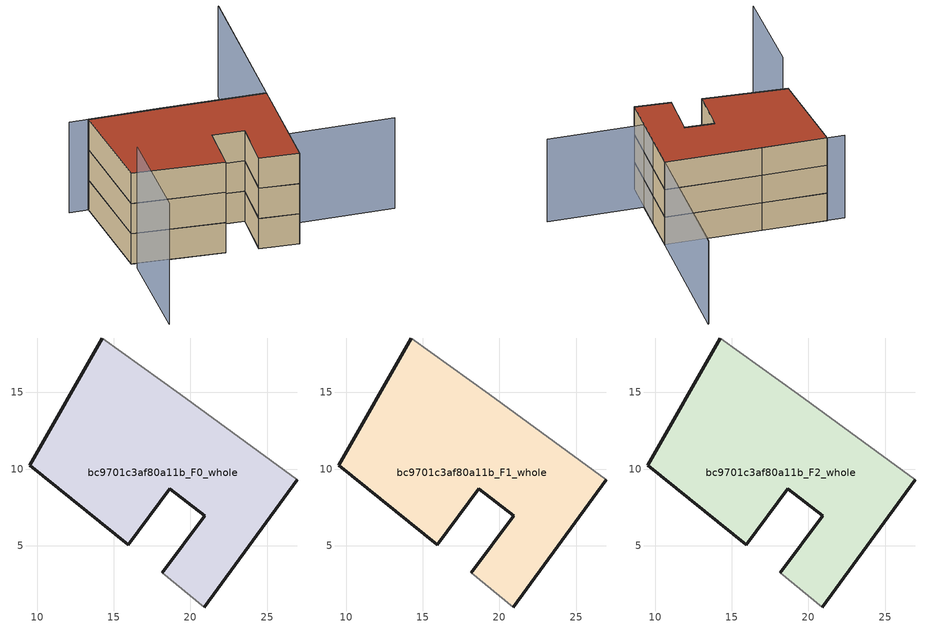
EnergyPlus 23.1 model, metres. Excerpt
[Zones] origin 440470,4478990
bc9701c3af80a11b_F0_whole
 floor ground (EU_floor_Construction): 20.91,1 26.96,9.32 19.34,14.89 14.26,18.55 9.53,10.25 15.93,5.05 18.66,8.71 20.93,6.95 18.17,3.25 z0
 wall outside (EU_wall_Construction): 26.96,9.32 20.91,1 / 18.17,3.25 20.93,6.95 18.66,8.71 15.93,5.05 9.53,10.25 14.26,18.55 z0:3
 wall adiabatic (EU_wall_Construction): 14.26,18.55 19.34,14.89 26.96,9.32 / 20.91,1 18.17,3.25 z0:3
bc9701c3af80a11b_F1_whole
 floor to bc9701c3af80a11b_F0_whole (EU_floor_Construction): 20.9,1 26.96,9.32 19.34,14.89 14.25,18.55 9.52,10.25 15.93,5.05 18.66,8.71 20.93,6.95 18.17,3.25 z3
 wall outside (EU_wall_Construction): 26.96,9.32 20.91,1 / 18.17,3.25 20.93,6.95 18.66,8.71 15.93,5.05 9.53,10.25 14.26,18.55 z3:6
 wall adiabatic (EU_wall_Construction): 14.26,18.55 19.34,14.89 26.96,9.32 / 20.91,1 18.17,3.25 z3:6
bc9701c3af80a11b_F2_whole
 floor to bc9701c3af80a11b_F1_whole (EU_floor_Construction): 20.9,1 26.96,9.32 19.34,14.89 14.25,18.55 9.52,10.25 15.93,5.05 18.66,8.71 20.93,6.95 18.17,3.25 z6
 wall outside (EU_wall_Construction): 26.96,9.32 20.91,1 / 18.17,3.25 20.93,6.95 18.66,8.71 15.93,5.05 9.53,10.25 14.26,18.55 z6:9
 wall adiabatic (EU_wall_Construction): 14.26,18.55 19.34,14.89 26.96,9.32 / 20.91,1 18.17,3.25 z6:9
 roof outside (EU_roof_Construction): 19.34,14.89 26.96,9.32 20.91,1 18.17,3.25 20.93,6.95 18.66,8.71 15.93,5.05 9.53,10.25 14.26,18.55 z9
shading: 3.82,1.67 9.31,9.43 z0:12; 30.43,-1.78 22.87,3.68 / 22.87,3.68 35.54,21.2 / 35.61,21.21 26.96,9.31 / 26.96,9.31 12.9,19.54 z0:9
[Building]
EU S2 Campaign: North Axis=0; Terrain=City; Solar Distribution=FullExterior
[Site:Location]
Madrid: Latitude=40.5; Longitude=-3.5; Time Zone=1; Elevation=609
[SizingPeriod:WeatherFileDays]
AnnualSizingPeriod: Begin Month=1; Begin Day of Month=1; End Month=12; End Day of Month=31; Day of Week for Start Day=Monday; Use Weather File Daylight Saving Period=No; Use Weather File Rain and Snow Indicators=No
[MATERIAL]
EU_InternalMass_Material: Roughness=MediumRough; Thickness=0.1; Conductivity=1; Density=1800; Specific Heat=900; Thermal Absorptance=0.9; Solar Absorptance=0.7; Visible Absorptance=0.7
[MATERIAL:NOMASS] Roughness=MediumRough; Thermal Absorptance=0.9; Solar Absorptance=0.7; Visible Absorptance=0.7
Name | Thermal Resistance
EU_wall_NoMass | 0.609216
EU_roof_NoMass | 0.513268
EU_floor_NoMass | 0.568163
[CONSTRUCTION]
EU_wall_Construction: EU_wall_NoMass
EU_roof_Construction: EU_roof_NoMass
EU_floor_Construction: EU_floor_NoMass
EU_InternalMass_Construction: EU_InternalMass_Material
[ZONE] Type=1; Multiplier=1; Ceiling Height=autocalculate; Floor Area=autocalculate; Part of Total Floor Area=Yes
Name | Volume
bc9701c3af80a11b_F0_whole | 410.418
bc9701c3af80a11b_F1_whole; bc9701c3af80a11b_F2_whole | 410.417
[INTERNALMASS] Construction=EU_InternalMass_Construction; Surface Area=136.806
Name | Zone or ZoneList
bc9701c3af80a11b_F0_whole_EU_InternalMass | bc9701c3af80a11b_F0_whole
bc9701c3af80a11b_F1_whole_EU_InternalMass | bc9701c3af80a11b_F1_whole
bc9701c3af80a11b_F2_whole_EU_InternalMass | bc9701c3af80a11b_F2_whole
[OTHEREQUIPMENT] Fuel Type=Electricity; Design Level Calculation Method=Watts/Area; Power per Zone Floor Area=1; Fraction Latent=0; Fraction Radiant=0; Fraction Lost=0; Carbon Dioxide Generation Rate=0; EndUse Subcategory=EU_Step8_InternalGains
Name | Zone or ZoneList or Space or SpaceList | Schedule
EU_Step8_InternalGain_bc9701c3af80a11b_F0_whole_f000 | bc9701c3af80a11b_F0_whole | EU_Step8_GainSchedule_bc9701c3af80a11b_F0_whole_f000
EU_Step8_InternalGain_bc9701c3af80a11b_F1_whole_f000 | bc9701c3af80a11b_F1_whole | EU_Step8_GainSchedule_bc9701c3af80a11b_F1_whole_f000
EU_Step8_InternalGain_bc9701c3af80a11b_F2_whole_f000 | bc9701c3af80a11b_F2_whole | EU_Step8_GainSchedule_bc9701c3af80a11b_F2_whole_f000
[ZONEVENTILATION:DESIGNFLOWRATE] Schedule=EU_AlwaysOn; Design Flow Rate Calculation Method=AirChanges/Hour; Air Changes per Hour=0.752966; Ventilation Type=Natural; Fan Pressure Rise=0; Fan Total Efficiency=1; Constant Term Coefficient=1; Temperature Term Coefficient=0; Velocity Term Coefficient=0; Velocity Squared Term Coefficient=0; Minimum Indoor Temperature=-100; Maximum Indoor Temperature=100; Delta Temperature=-100; Minimum Outdoor Temperature=-100; Maximum Outdoor Temperature=100; Maximum Wind Speed=40
Name | Zone or ZoneList or Space or SpaceList
EU_ConstantAir_bc9701c3af80a11b_F0_whole | bc9701c3af80a11b_F0_whole
EU_ConstantAir_bc9701c3af80a11b_F1_whole | bc9701c3af80a11b_F1_whole
EU_ConstantAir_bc9701c3af80a11b_F2_whole | bc9701c3af80a11b_F2_whole
[HVACTEMPLATE:THERMOSTAT] Constant Heating Setpoint=20; Constant Cooling Setpoint=50
EU_HeatOnly_bc9701c3af80a11b_F0_whole; EU_HeatOnly_bc9701c3af80a11b_F1_whole; EU_HeatOnly_bc9701c3af80a11b_F2_whole
[HVACTEMPLATE:ZONE:IDEALLOADSAIRSYSTEM] System Availability Schedule=EU_AlwaysOn; Maximum Heating Supply Air Temperature=50; Minimum Cooling Supply Air Temperature=13; Maximum Heating Supply Air Humidity Ratio=0.0156; Minimum Cooling Supply Air Humidity Ratio=0.0077; Heating Limit=NoLimit; Cooling Limit=NoLimit; Heating Availability Schedule=EU_AlwaysOn; Cooling Availability Schedule=EU_CoolingOff; Dehumidification Control Type=ConstantSensibleHeatRatio; Cooling Sensible Heat Ratio=0.7; Dehumidification Setpoint=60; Humidification Control Type=None; Humidification Setpoint=30; Outdoor Air Method=None; Outdoor Air Flow Rate per Person=0.00944; Outdoor Air Flow Rate per Zone Floor Area=0; Outdoor Air Flow Rate per Zone=0; Demand Controlled Ventilation Type=None; Outdoor Air Economizer Type=NoEconomizer; Heat Recovery Type=None; Sensible Heat Recovery Effectiveness=0.7; Latent Heat Recovery Effectiveness=0.65
Name | Template Thermostat
bc9701c3af80a11b_F0_whole | EU_HeatOnly_bc9701c3af80a11b_F0_whole
bc9701c3af80a11b_F1_whole | EU_HeatOnly_bc9701c3af80a11b_F1_whole
bc9701c3af80a11b_F2_whole | EU_HeatOnly_bc9701c3af80a11b_F2_whole
[SIZING:ZONE] Zone Cooling Design Supply Air Temperature Input Method=SupplyAirTemperature; Zone Cooling Design Supply Air Temperature=13; Zone Heating Design Supply Air Temperature Input Method=SupplyAirTemperature; Zone Heating Design Supply Air Temperature=50; Zone Cooling Design Supply Air Humidity Ratio=0.008; Zone Heating Design Supply Air Humidity Ratio=0.008; Cooling Design Air Flow Method=DesignDay; Cooling Design Air Flow Rate=0; Cooling Minimum Air Flow per Zone Floor Area=0.000762; Cooling Minimum Air Flow=0; Cooling Minimum Air Flow Fraction=0.2; Heating Design Air Flow Method=DesignDay; Heating Design Air Flow Rate=0; Heating Maximum Air Flow per Zone Floor Area=0.002032; Heating Maximum Air Flow=0.141576; Heating Maximum Air Flow Fraction=0.3; Account for Dedicated Outdoor Air System=No; Dedicated Outdoor Air System Control Strategy=NeutralSupplyAir; Dedicated Outdoor Air Low Setpoint Temperature for Design=autosize; Dedicated Outdoor Air High Setpoint Temperature for Design=autosize; Zone Load Sizing Method=Sensible Load Only No Latent Load; Zone Latent Cooling Design Supply Air Humidity Ratio Input Method=HumidityRatioDifference; Zone Cooling Design Supply Air Humidity Ratio Difference=0.005; Zone Latent Heating Design Supply Air Humidity Ratio Input Method=HumidityRatioDifference; Zone Humidification Design Supply Air Humidity Ratio Difference=0.005
bc9701c3af80a11b_F0_whole; bc9701c3af80a11b_F1_whole; bc9701c3af80a11b_F2_whole
[SCHEDULE:CONSTANT]
Name | Hourly Value
EU_AlwaysOn | 1
EU_CoolingOff | 0
[SCHEDULE:FILE] Column Number=1; Rows to Skip at Top=0; Number of Hours of Data=8760; Column Separator=Comma; Interpolate to Timestep=No; Minutes per Item=60; Adjust Schedule for Daylight Savings=Yes
Name | File
EU_Step8_GainSchedule_bc9701c3af80a11b_F0_whole_f000 | ../../schedules/bc9701c3af80a11b/bc9701c3af80a11b_F0_whole_f000_gain.csv
EU_Step8_GainSchedule_bc9701c3af80a11b_F1_whole_f000 | ../../schedules/bc9701c3af80a11b/bc9701c3af80a11b_F1_whole_f000_gain.csv
EU_Step8_GainSchedule_bc9701c3af80a11b_F2_whole_f000 | ../../schedules/bc9701c3af80a11b/bc9701c3af80a11b_F2_whole_f000_gain.csv
